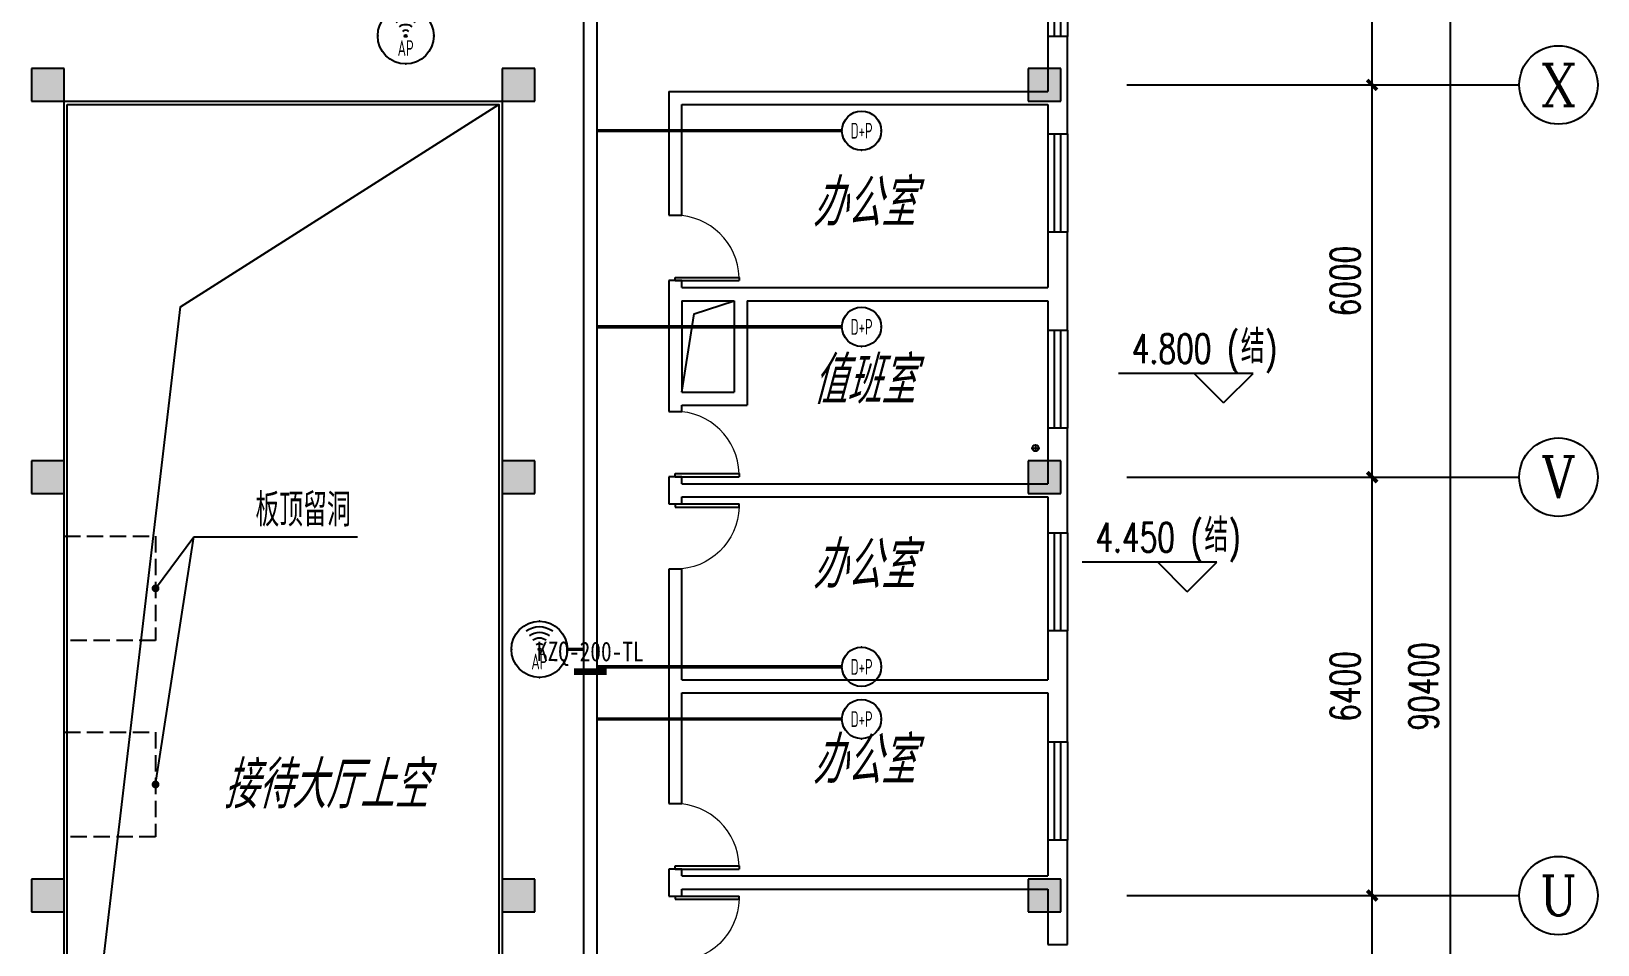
# Model space of a CAD drawing. Extents: x 1333527 to 1855755, y 1020844 to 1581249.
# Drawn here: x 1454824 to 1478783, y 1082327 to 1096297 of the extents above; entities that cross this region are included whole.
import ezdxf
from ezdxf.enums import TextEntityAlignment as Align

# ---------------------------------------------------------------- set-up
doc = ezdxf.new("R2010")
doc.units = 0
doc.header["$LTSCALE"] = 1000
doc.header["$PDSIZE"] = 5
doc.linetypes.add('__DASH', pattern=[0.35, 0.25, -0.1])
doc.layers.add('1-建筑底图', color=8, linetype='Continuous', plot=False)
for name, color, linetype in [('AXIS_TEXT', 7, 'Continuous'), ('CABLETRAY_PDS', 4, 'Continuous'), ('EQUIP-通讯', 3, 'Continuous'), ('WIRE-综合布线', 5, 'Continuous'), ('建筑-柱子', 9, 'Continuous'), ('建筑-柱子-填充', 8, 'Continuous'), ('抗震支吊架', 2, 'Continuous'), ('排水', 153, 'Continuous')]:
    doc.layers.add(name, color=color, linetype=linetype)
doc.styles.add('_TCH_AXIS', font='COMPLEX', dxfattribs={"bigfont": 'GBCBIG'})
doc.styles.add('_TCH_DIM', font='SIMPLEX', dxfattribs={"bigfont": 'GBCBIG'})
doc.styles.add('_TCH_DIM_T3', font='SIMPLEX', dxfattribs={"width": 0.705882, "bigfont": 'GBCBIG'})
doc.styles.add('_TEL_ATTDEF', font='gbenor', dxfattribs={"bigfont": 'gbcbig'})
doc.styles.add('_TEL_DIM', font='SIMPLEX', dxfattribs={"width": 0.8, "height": 3.5, "bigfont": 'HZTXT'})
doc.styles.add('COMPLEX', font='COMPLEX')
doc.styles.add('kzcad', font='', dxfattribs={"width": 0.8})
doc.styles.get("Standard").update_dxf_attribs({"font": 'gbeitc.shx', "bigfont": 'gbcbig.shx'})
doc.styles.get('kzcad').set_extended_font_data('SimSun')
doc.linetypes.add('JIEDI', pattern='A,1.25,-0.25,0.25,-0.25,0.625,["/",Standard,S=0.6,R=0,X=0,Y=-0.3],0.625,-0.25,0.25,-0.25', length=4)
doc.dimstyles.new('_TCH_ARCH&&150', dxfattribs={"dimtxt": 446.25, "dimasz": 150, "dimexe": 375, "dimexo": 450, "dimgap": 189.375, "dimtad": 1, "dimdec": 0, "dimzin": 0, "dimdsep": 46, "dimtxsty": '_TCH_DIM_T3', "dimblk": 'ARCHTICK', "dimcen": 0.09, "dimclrt": 7, "dimazin": 2, "dimtfac": 1, "dimtdec": 0, "dimtix": 1, "dimtmove": 2, "dimatfit": 3, "dimfxl": 1, "dimtolj": 1, "dimtzin": 0, "dimarcsym": 0})

# ---------------------------------------------------------------- blocks, each defined once
blk = doc.blocks.new('$equip_U$00000080(win7-PC-hzk)')
blk.add_circle((0, 0.5), 0.5)
for p in [(0, 0.999), (-0.5, 0.5), (0.5, 0.5)]:
    blk.add_point(p)
at = {"color": 7, "style": '_TEL_DIM', "width": 0.7}
blk.add_attdef('$TEXT$', text='', height=0.4, dxfattribs=at).set_placement((0, 0.5), align=Align.MIDDLE_CENTER)
at = {"color": 7, "style": '_TEL_DIM', "flags": 1}
for tag in ['A', 'REMARK']:
    blk.add_attdef(tag, text='', height=0.00002, dxfattribs=at).set_placement((0, 0), align=Align.MIDDLE_CENTER)
blk = doc.blocks.new('$equip_U$00000091(win7-PC-hzk)')
for radius in [0.714, 0.0272]:
    blk.add_circle((0, 0), radius)
for radius in [0.571, 0.428, 0.285, 0.143]:
    blk.add_arc((0, 0), radius, 53.7049, 126.2951)
for p in [(0, 0.714), (-0.714, 0), (0.714, 0), (0, -0.714)]:
    blk.add_point(p)
at = {"color": 7, "style": '_TEL_DIM', "flags": 1}
for tag in ['A', 'REMARK']:
    blk.add_attdef(tag, text='', height=0.00002, dxfattribs=at).set_placement((0, 0), align=Align.MIDDLE_CENTER)
at = {"color": 7, "style": '_TEL_DIM', "width": 0.7}
blk.add_attdef('$TEXT$', text='', height=0.4, dxfattribs=at).set_placement((0, -0.31), align=Align.MIDDLE_CENTER)
blk = doc.blocks.new('ng')
at = {"layer": '排水'}
for p, q in [((345991, 781358), (346091, 781358)), ((346041, 781408), (346041, 781308))]:
    blk.add_line(p, q, dxfattribs=at)
blk.add_circle((346041, 781358), 50, dxfattribs=at)
blk = doc.blocks.new('A$C4670417C')
at = {"layer": '建筑-柱子-填充'}
for points in [[(95050, 54550), (94550, 54550), (94550, 54050), (95050, 54050)], [(102250, 54550), (101750, 54550), (101750, 54050), (102250, 54050)], [(110300, 54550), (109800, 54550), (109800, 54050), (110300, 54050)], [(95050, 48550), (94550, 48550), (94550, 48050), (95050, 48050)], [(102250, 48550), (101750, 48550), (101750, 48050), (102250, 48050)], [(110300, 48550), (109800, 48550), (109800, 48050), (110300, 48050)], [(95050, 42150), (94550, 42150), (94550, 41650), (95050, 41650)], [(102250, 42150), (101750, 42150), (101750, 41650), (102250, 41650)], [(110300, 42150), (109800, 42150), (109800, 41650), (110300, 41650)]]:
    blk.add_hatch(color=256, dxfattribs=at).paths.add_polyline_path(points)
at = {"layer": '建筑-柱子'}
for p, q in [((95050, 54550), (94550, 54550)), ((94550, 54550), (94550, 54050)), ((95050, 54050), (95050, 54550)), ((102250, 54550), (101750, 54550)), ((101750, 54550), (101750, 54050)), ((102250, 54050), (102250, 54550)), ((110300, 54550), (109800, 54550)), ((109800, 54550), (109800, 54050)), ((110300, 54050), (110300, 54550)), ((94550, 54050), (95050, 54050)), ((101750, 54050), (102250, 54050)), ((109800, 54050), (110300, 54050)), ((95050, 48550), (94550, 48550)), ((94550, 48550), (94550, 48050)), ((95050, 48050), (95050, 48550)), ((102250, 48550), (101750, 48550)), ((101750, 48550), (101750, 48050)), ((102250, 48050), (102250, 48550)), ((110300, 48550), (109800, 48550)), ((109800, 48550), (109800, 48050)), ((110300, 48050), (110300, 48550)), ((94550, 48050), (95050, 48050)), ((101750, 48050), (102250, 48050)), ((109800, 48050), (110300, 48050)), ((95050, 42150), (94550, 42150)), ((94550, 42150), (94550, 41650)), ((95050, 41650), (95050, 42150)), ((102250, 42150), (101750, 42150)), ((101750, 42150), (101750, 41650)), ((102250, 41650), (102250, 42150)), ((110300, 42150), (109800, 42150)), ((109800, 42150), (109800, 41650)), ((110300, 41650), (110300, 42150)), ((94550, 41650), (95050, 41650)), ((101750, 41650), (102250, 41650)), ((109800, 41650), (110300, 41650))]:
    blk.add_line(p, q, dxfattribs=at)
blk = doc.blocks.new('_ArchTick')
at = {"color": 0, "linetype": 'ByBlock', "const_width": 0.4}
blk.add_lwpolyline([(-0.5, -0.5), (0.5, 0.5)], dxfattribs=at)
blk = doc.blocks.new('*D571')
at = {"layer": '1-建筑底图', "color": 0, "lineweight": -2, "transparency": 16777216}
for p, q in [((112560, 85800), (117435, 85800)), ((117060, -4600), (117060, 85800)), ((112560, -4600), (117435, -4600))]:
    blk.add_line(p, q, dxfattribs=at)
at = {"layer": 'Defpoints', "color": 0}
for p in [(112110, 85800), (117060, 85800), (112110, -4600)]:
    blk.add_point(p, dxfattribs=at)
at = {"layer": '1-建筑底图', "color": 0, "lineweight": -2, "transparency": 16777216, "xscale": 150, "yscale": 150, "zscale": 150}
for p, rotation in [((117060, 85800), 90), ((117060, -4600), 270)]:
    blk.add_blockref('_ArchTick', p, dxfattribs=dict(at, rotation=rotation))
at = {"layer": '1-建筑底图', "color": 7, "transparency": 16777216, "insert": (116647, 40600), "char_height": 446.2, "attachment_point": 5, "rotation": 90, "style": '_TCH_DIM_T3'}
blk.add_mtext('\\A1;90400', dxfattribs=at)
blk = doc.blocks.new('*D608')
at = {"layer": '1-建筑底图', "color": 0, "lineweight": -2, "transparency": 16777216}
for p, q in [((112560, 37400), (116235, 37400)), ((115860, 31400), (115860, 37400)), ((112560, 31400), (116235, 31400))]:
    blk.add_line(p, q, dxfattribs=at)
at = {"layer": 'Defpoints', "color": 0}
for p in [(112110, 37400), (115860, 37400), (112110, 31400)]:
    blk.add_point(p, dxfattribs=at)
at = {"layer": '1-建筑底图', "color": 0, "lineweight": -2, "transparency": 16777216, "xscale": 150, "yscale": 150, "zscale": 150}
for p, rotation in [((115860, 37400), 90), ((115860, 31400), 270)]:
    blk.add_blockref('_ArchTick', p, dxfattribs=dict(at, rotation=rotation))
at = {"layer": '1-建筑底图', "color": 7, "transparency": 16777216, "insert": (115447, 34400), "char_height": 446.2, "attachment_point": 5, "rotation": 90, "style": '_TCH_DIM_T3'}
blk.add_mtext('\\A1;6000', dxfattribs=at)
blk = doc.blocks.new('*D609')
at = {"layer": '1-建筑底图', "color": 0, "lineweight": -2, "transparency": 16777216}
for p, q in [((112560, 43800), (116235, 43800)), ((115860, 37400), (115860, 43800)), ((112560, 37400), (116235, 37400))]:
    blk.add_line(p, q, dxfattribs=at)
at = {"layer": 'Defpoints', "color": 0}
for p in [(112110, 43800), (115860, 43800), (112110, 37400)]:
    blk.add_point(p, dxfattribs=at)
at = {"layer": '1-建筑底图', "color": 0, "lineweight": -2, "transparency": 16777216, "xscale": 150, "yscale": 150, "zscale": 150}
for p, rotation in [((115860, 43800), 90), ((115860, 37400), 270)]:
    blk.add_blockref('_ArchTick', p, dxfattribs=dict(at, rotation=rotation))
at = {"layer": '1-建筑底图', "color": 7, "transparency": 16777216, "insert": (115447, 40600), "char_height": 446.2, "attachment_point": 5, "rotation": 90, "style": '_TCH_DIM_T3'}
blk.add_mtext('\\A1;6400', dxfattribs=at)
blk = doc.blocks.new('*D610')
at = {"layer": '1-建筑底图', "color": 0, "lineweight": -2, "transparency": 16777216}
for p, q in [((112560, 49800), (116235, 49800)), ((115860, 43800), (115860, 49800)), ((112560, 43800), (116235, 43800))]:
    blk.add_line(p, q, dxfattribs=at)
at = {"layer": 'Defpoints', "color": 0}
for p in [(112110, 49800), (115860, 49800), (112110, 43800)]:
    blk.add_point(p, dxfattribs=at)
at = {"layer": '1-建筑底图', "color": 0, "lineweight": -2, "transparency": 16777216, "xscale": 150, "yscale": 150, "zscale": 150}
for p, rotation in [((115860, 49800), 90), ((115860, 43800), 270)]:
    blk.add_blockref('_ArchTick', p, dxfattribs=dict(at, rotation=rotation))
at = {"layer": '1-建筑底图', "color": 7, "transparency": 16777216, "insert": (115447, 46800), "char_height": 446.2, "attachment_point": 5, "rotation": 90, "style": '_TCH_DIM_T3'}
blk.add_mtext('\\A1;6000', dxfattribs=at)
blk = doc.blocks.new('*D611')
at = {"layer": '1-建筑底图', "color": 0, "lineweight": -2, "transparency": 16777216}
for p, q in [((112560, 57300), (116235, 57300)), ((115860, 49800), (115860, 57300)), ((112560, 49800), (116235, 49800))]:
    blk.add_line(p, q, dxfattribs=at)
at = {"layer": 'Defpoints', "color": 0}
for p in [(112110, 57300), (115860, 57300), (112110, 49800)]:
    blk.add_point(p, dxfattribs=at)
at = {"layer": '1-建筑底图', "color": 0, "lineweight": -2, "transparency": 16777216, "xscale": 150, "yscale": 150, "zscale": 150}
for p, rotation in [((115860, 57300), 90), ((115860, 49800), 270)]:
    blk.add_blockref('_ArchTick', p, dxfattribs=dict(at, rotation=rotation))
at = {"layer": '1-建筑底图', "color": 7, "transparency": 16777216, "insert": (115447, 53550), "char_height": 446.2, "attachment_point": 5, "rotation": 90, "style": '_TCH_DIM_T3'}
blk.add_mtext('\\A1;7500', dxfattribs=at)
blk = doc.blocks.new('$WINLIB2D$00000001')
at = {"color": 0}
for points in [[(-0.5, 0.5), (-0.5, -0.5)], [(-0.5, 0.5), (0.5, 0.5)], [(0.5, -0.5), (0.5, 0.5)], [(0.5, 0.167), (-0.5, 0.167)], [(0.5, -0.167), (-0.5, -0.167)], [(-0.5, -0.5), (0.5, -0.5)]]:
    blk.add_lwpolyline(points, dxfattribs=at)
blk = doc.blocks.new('$DorLib2D$00000001')
for p, q in [((0.45, 0.975), (0.5, 0.975)), ((0.45, 0), (0.45, 0.975)), ((0.5, 0), (0.5, 0.975)), ((0.5, 0), (0.45, 0))]:
    blk.add_line(p, q)
at = {"lineweight": 13}
blk.add_arc((0.475, 0), 0.975, 91.4693, 180, dxfattribs=at)
blk = doc.blocks.new('_AXISO')
blk.add_circle((0, 0), 0.5)
at = {"layer": 'AXIS_TEXT', "style": 'COMPLEX', "width": 1.041667}
blk.add_attdef('A', text='', height=0.56, dxfattribs=at).set_placement((-0.25, -0.28), (0.25, -0.28), align=Align.FIT)
blk = doc.blocks.new('1-二层建筑底图')
at = {"layer": '1-建筑底图', "color": 8}
for p, q in [((111200, 50541.5), (110900, 50541.5)), ((110900, 50541.5), (110900, 49700)), ((111200, 49600), (111200, 50541.5)), ((105100, 49700), (110900, 49700)), ((105100, 49700), (105100, 47806.9)), ((111200, 49050), (111200, 49600)), ((112109.7, 49800), (118109.7, 49800)), ((105300, 49500), (110900, 49500)), ((105300, 47806.9), (105300, 49500)), ((110900, 49500), (110900, 49050)), ((110900, 49050), (111200, 49050)), ((105100, 47806.9), (105300, 47806.9)), ((111200, 47550), (110900, 47550)), ((110900, 47550), (110900, 46700)), ((111200, 46600), (111200, 47550)), ((105300, 46806.9), (105100, 46806.9)), ((105100, 46806.9), (105100, 46600)), ((105300, 46700), (105300, 46806.9)), ((105100, 46600), (105100, 45000)), ((105300, 46700), (106200, 46700)), ((105300, 46500), (106100, 46500)), ((105300, 46500), (105300, 45100)), ((106100, 46500), (106100, 45100)), ((106200, 46700), (110900, 46700)), ((106300, 46500), (106300, 44900)), ((106300, 46500), (110900, 46500)), ((110900, 46500), (110900, 46050)), ((111200, 46050), (111200, 46600)), ((110900, 46050), (111200, 46050)), ((114038, 45385.5), (111978, 45385.5)), ((113588, 44935.5), (113138, 45385.5)), ((113588, 44935.5), (114038, 45385.5)), ((105300, 45100), (106100, 45100)), ((105100, 45000), (105100, 44806.9)), ((105100, 44806.9), (105300, 44806.9)), ((105300, 44900), (106300, 44900)), ((105300, 44806.9), (105300, 44900)), ((111200, 44550), (110900, 44550)), ((110900, 44550), (110900, 43700)), ((111200, 43600), (111200, 44550)), ((105300, 43806.9), (105100, 43806.9)), ((105100, 43806.9), (105100, 43600)), ((105300, 43700), (105300, 43806.9)), ((105300, 43700), (110900, 43700)), ((112109.7, 43800), (118109.7, 43800)), ((105100, 43600), (105100, 43393.1)), ((105100, 43393.1), (105300, 43393.1)), ((105300, 43500), (110900, 43500)), ((105300, 43393.1), (105300, 43500)), ((110900, 43500), (110900, 42950)), ((111200, 42950), (111200, 43600)), ((97250, 42100), (97834.6, 42888.5)), ((97250, 39100), (97834.6, 42888.5)), ((97834.6, 42888.5), (100337.1, 42888.5)), ((110900, 42950), (111200, 42950)), ((113481.6, 42498.9), (111421.6, 42498.9)), ((113031.6, 42048.9), (112581.6, 42498.9)), ((113031.6, 42048.9), (113481.6, 42498.9)), ((105300, 42393.1), (105100, 42393.1)), ((105100, 42393.1), (105100, 40600)), ((105300, 40700), (105300, 42393.1)), ((111200, 41450), (110900, 41450)), ((110900, 41450), (110900, 40700)), ((111200, 40600), (111200, 41450)), ((105100, 40600), (105100, 38806.9)), ((105300, 40700), (110900, 40700)), ((105300, 38806.9), (105300, 40500)), ((105300, 40500), (110900, 40500)), ((110900, 40500), (110900, 39750)), ((111200, 39750), (111200, 40600)), ((110900, 39750), (111200, 39750)), ((105100, 38806.9), (105300, 38806.9)), ((111200, 38250), (110900, 38250)), ((110900, 38250), (110900, 37700)), ((111200, 37600), (111200, 38250)), ((105300, 37806.9), (105100, 37806.9)), ((105100, 37806.9), (105100, 37600)), ((105300, 37700), (105300, 37806.9)), ((105300, 37700), (110900, 37700)), ((105100, 37600), (105100, 37393.1)), ((105100, 37393.1), (105300, 37393.1)), ((105300, 37500), (110900, 37500)), ((105300, 37393.1), (105300, 37500)), ((110900, 37500), (110900, 36650)), ((111200, 36650), (111200, 37600)), ((112109.7, 37400), (118109.7, 37400)), ((110900, 36650), (111200, 36650))]:
    blk.add_line(p, q, dxfattribs=at)
at = {"layer": '1-建筑底图', "color": 8, "linetype": 'Continuous'}
for points in [[(95850, 49550), (102550, 49550), (102550, 31650), (95850, 31650)], [(95900, 49500), (102500, 49500), (102500, 31700), (95900, 31700)]]:
    blk.add_lwpolyline(points, close=True, dxfattribs=at)
at = {"layer": '1-建筑底图', "color": 8}
for points in [[(95900, 31700), (97630.8, 46408.3), (102500, 49500)], [(105300, 45100), (105490.5, 46298.9), (106100, 46500)]]:
    blk.add_lwpolyline(points, dxfattribs=at)
at = {"layer": '1-建筑底图', "color": 8, "linetype": '__DASH'}
for points in [[(95850, 42900), (97250, 42900), (97250, 41300), (95850, 41300)], [(95850, 39900), (97250, 39900), (97250, 38300), (95850, 38300)]]:
    blk.add_lwpolyline(points, close=True, dxfattribs=at)
at = {"layer": '1-建筑底图', "color": 8, "const_width": 60}
for points in [[(97232.1, 42075.9, 1), (97267.9, 42124.1, 1)], [(97245.4, 39070.4, 1), (97254.6, 39129.6, 1)]]:
    blk.add_lwpolyline(points, format="xyb", close=True, dxfattribs=at)
at = {"layer": '1-建筑底图', "color": 8}
for name, p in [('A$C4670417C', (800, -4500)), ('ng', (-235331.6, -737111.5))]:
    blk.add_blockref(name, p, dxfattribs=at)
for name, p, xscale, yscale, zscale, rotation in [('$WINLIB2D$00000001', (111050, 51291.5), 1500, -300, 300, 270), ('$WINLIB2D$00000001', (111050, 48300), 1500, -300, 300, 270), ('$DorLib2D$00000001', (105200, 47306.9), 1000, 1000, 200, 270), ('$WINLIB2D$00000001', (111050, 45300), 1500, -300, 300, 270), ('$DorLib2D$00000001', (105200, 44306.9), 1000, 1000, 200, 270), ('$DorLib2D$00000001', (105200, 42893.1), 1000, -1000, 200, 90), ('$WINLIB2D$00000001', (111050, 42200), 1500, -300, 300, 270), ('$WINLIB2D$00000001', (111050, 39000), 1500, -300, 300, 270), ('$DorLib2D$00000001', (105200, 38306.9), -1000, -1000, 200, 90), ('$DorLib2D$00000001', (105200, 36893.1), 1000, -1000, 200, 90)]:
    blk.add_blockref(name, p, dxfattribs=dict(at, xscale=xscale, yscale=yscale, zscale=zscale, rotation=rotation))
ref = blk.add_blockref('_AXISO', (118709.7, 49800), dxfattribs=dict(at, xscale=1200, yscale=1200, zscale=1200))
ref.add_attrib('A', 'X', dxfattribs={"layer": 'AXIS_TEXT', "height": 637.8, "style": '_TCH_AXIS'}).set_placement((118436.4, 49481.1), (118983.1, 49481.1), align=Align.FIT)
ref = blk.add_blockref('_AXISO', (118709.7, 43800), dxfattribs=dict(at, xscale=1200, yscale=1200, zscale=1200))
ref.add_attrib('A', 'V', dxfattribs={"layer": 'AXIS_TEXT', "height": 637.8, "style": '_TCH_AXIS'}).set_placement((118436.4, 43481.1), (118983.1, 43481.1), align=Align.FIT)
ref = blk.add_blockref('_AXISO', (118709.7, 37400), dxfattribs=dict(at, xscale=1200, yscale=1200, zscale=1200))
ref.add_attrib('A', 'U', dxfattribs={"layer": 'AXIS_TEXT', "height": 608.3, "style": '_TCH_AXIS'}).set_placement((118420.1, 37095.9), (118999.4, 37095.9), align=Align.FIT)
for s, p in [('办公室', (107296.2, 47636.1)), ('值班室', (107296.2, 44922.1)), ('办公室', (107296.2, 42096.8)), ('办公室', (107296.2, 39109.9)), ('接待大厅上空', (98282.9, 38733.7))]:
    blk.add_text(s, height=723.4, dxfattribs=at).set_placement(p)
at = {"layer": '1-建筑底图', "color": 8, "style": '_TCH_DIM', "width": 0.705882}
for s, height, p in [('(', 446.2, (113640, 45543)), (')', 446.2, (114218.7, 45543)), ('4.800', 446.25, (112185, 45543)), ('(', 446.2, (113083.6, 42656.4)), (')', 446.2, (113662.2, 42656.4)), ('4.450', 446.25, (111628.6, 42656.4))]:
    blk.add_text(s, height=height, dxfattribs=at).set_placement(p)
at = {"layer": '1-建筑底图', "color": 8, "style": '_TCH_DIM'}
for s, height, p in [('结', 506.4, (113850, 45543)), ('板顶留洞', 506.38, (98777.8, 43046)), ('结', 506.4, (113293.6, 42656.4))]:
    blk.add_text(s, height=height, dxfattribs=at).set_placement(p)
at = {"layer": '1-建筑底图', "color": 8}
for p1, p2, distance, picture, middle in [((112109.7, -4600), (112109.7, 85800), -4950, '*D571', (116647.2, 40600)), ((112109.7, 49800), (112109.7, 57300), -3750, '*D611', (115447.2, 53550)), ((112109.7, 43800), (112109.7, 49800), -3750, '*D610', (115447.2, 46800)), ((112109.7, 37400), (112109.7, 43800), -3750, '*D609', (115447.2, 40600)), ((112109.7, 31400), (112109.7, 37400), -3750, '*D608', (115447.2, 34400))]:
    dim = blk.add_aligned_dim(p1=p1, p2=p2, distance=distance, dimstyle='_TCH_ARCH&&150', dxfattribs=at)
    dim.commit()
    dim.dimension.update_dxf_attribs({"geometry": picture, "text_midpoint": middle})

msp = doc.modelspace()

# ---------------------------------------------------------------- linework, layer by layer
at = {"layer": 'CABLETRAY_PDS'}
for p, q in [((1463274, 1075977), (1463274, 1096877)), ((1463474, 1096877), (1463474, 1075977))]:
    msp.add_line(p, q, dxfattribs=at)
at = {"layer": 'WIRE-综合布线', "linetype": 'Continuous', "const_width": 52.5}
for points in [[(1463474, 1094777), (1467224, 1094777)], [(1463474, 1091777), (1467224, 1091777)], [(1463025, 1086844), (1463274, 1086844)], [(1463474, 1086576), (1467224, 1086576)], [(1463474, 1085777), (1467224, 1085777)]]:
    msp.add_lwpolyline(points, dxfattribs=at)
at = {"layer": '抗震支吊架', "color": 2, "const_width": 100}
msp.add_lwpolyline([(1463124, 1086502), (1463624, 1086502)], dxfattribs=at)

# ---------------------------------------------------------------- block references
at = {"layer": '1-建筑底图'}
msp.add_blockref('1-二层建筑底图', (1359474, 1045677), dxfattribs=at)
at = {"layer": 'EQUIP-通讯', "linetype": 'JIEDI'}
ref = msp.add_blockref('$equip_U$00000091(win7-PC-hzk)', (1460550, 1096227), dxfattribs=dict(at, xscale=600, yscale=600, zscale=600))
ref.add_attrib('$TEXT$', 'AP', dxfattribs={"layer": '0', "color": 7, "height": 240, "style": '_TEL_ATTDEF', "width": 0.7}).set_placement((1460550, 1096041), align=Align.MIDDLE_CENTER)
ref = msp.add_blockref('$equip_U$00000080(win7-PC-hzk)', (1467524, 1095077), dxfattribs=dict(at, xscale=600, yscale=600, zscale=600, rotation=180))
ref.add_attrib('$TEXT$', 'D+P', dxfattribs={"layer": '0', "color": 7, "height": 240, "style": '_TEL_ATTDEF', "width": 0.7}).set_placement((1467524, 1094777), align=Align.MIDDLE_CENTER)
ref = msp.add_blockref('$equip_U$00000080(win7-PC-hzk)', (1467524, 1092077), dxfattribs=dict(at, xscale=600, yscale=600, zscale=600, rotation=180))
ref.add_attrib('$TEXT$', 'D+P', dxfattribs={"layer": '0', "color": 7, "height": 240, "style": '_TEL_ATTDEF', "width": 0.7}).set_placement((1467524, 1091777), align=Align.MIDDLE_CENTER)
ref = msp.add_blockref('$equip_U$00000091(win7-PC-hzk)', (1462596, 1086844), dxfattribs=dict(at, xscale=600, yscale=600, zscale=600))
ref.add_attrib('$TEXT$', 'AP', dxfattribs={"layer": '0', "color": 7, "height": 240, "style": '_TEL_ATTDEF', "width": 0.7}).set_placement((1462596, 1086658), align=Align.MIDDLE_CENTER)
ref = msp.add_blockref('$equip_U$00000080(win7-PC-hzk)', (1467524, 1086277), dxfattribs=dict(at, xscale=600, yscale=600, zscale=600))
ref.add_attrib('$TEXT$', 'D+P', dxfattribs={"layer": '0', "color": 7, "height": 240, "style": '_TEL_ATTDEF', "width": 0.7}).set_placement((1467524, 1086576), align=Align.MIDDLE_CENTER)
ref = msp.add_blockref('$equip_U$00000080(win7-PC-hzk)', (1467524, 1086077), dxfattribs=dict(at, xscale=600, yscale=600, zscale=600, rotation=180))
ref.add_attrib('$TEXT$', 'D+P', dxfattribs={"layer": '0', "color": 7, "height": 240, "style": '_TEL_ATTDEF', "width": 0.7}).set_placement((1467524, 1085777), align=Align.MIDDLE_CENTER)

# ---------------------------------------------------------------- texts
at = {"layer": '抗震支吊架', "color": 2, "style": 'kzcad', "width": 0.8}
msp.add_text('KZQ-200-TL', height=300, rotation=359.8854, dxfattribs=at).set_placement((1463374, 1086662), align=Align.CENTER)

doc.saveas('drawing.dxf')
